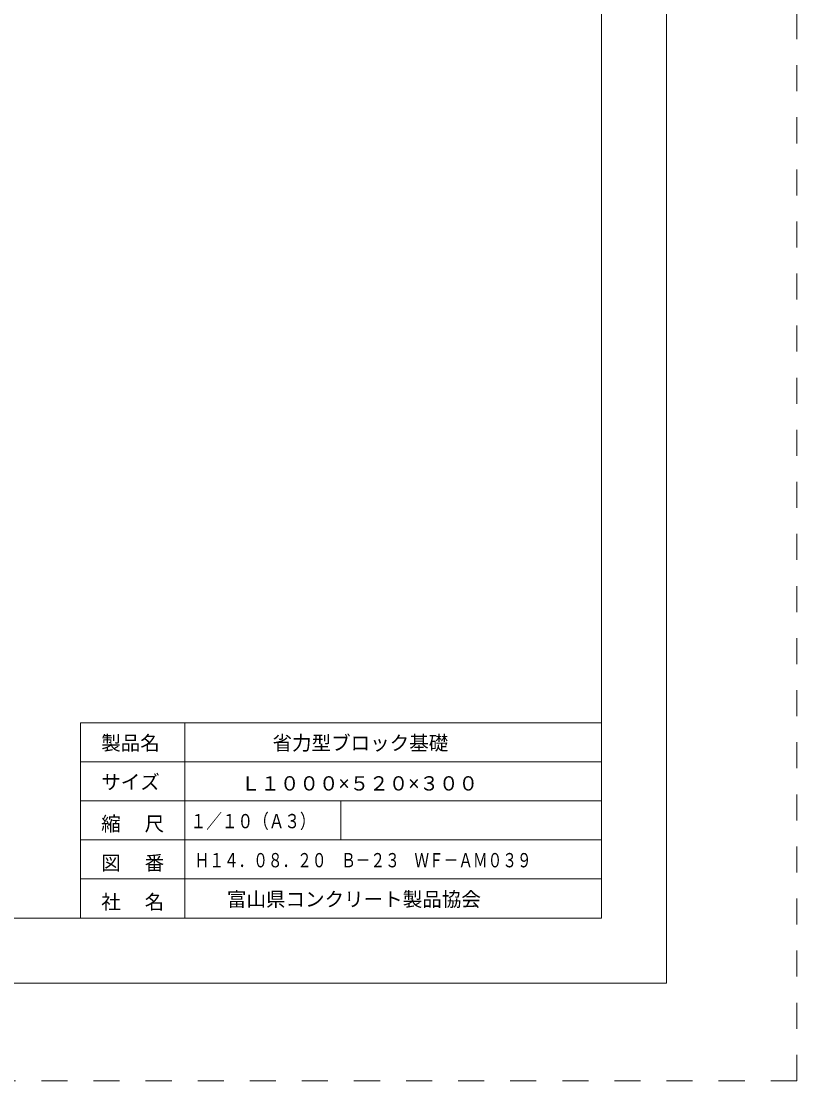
# Model space of a CAD drawing. Units: millimetres at full size, sheet at 1:10; details may follow other scales. Extents: x -200 to 4400, y -150 to 3120.
# Drawn here: x 3209 to 4400, y -150 to 1478 of the extents above; entities that cross this region are included whole.
import ezdxf
from ezdxf.enums import TextEntityAlignment as Align

# ---------------------------------------------------------------- set-up
doc = ezdxf.new("R2010")
doc.units = ezdxf.units.MM
doc.header["$LTSCALE"] = 10
doc.linetypes.add('USER1', pattern=[8, 4, -4])
for name, color, linetype, lineweight in [('0_3', 7, 'Continuous', 13), ('V-nasSTD', 5, 'USER1', 13), ('実線', 2, 'Continuous', 13)]:
    doc.layers.add(name, color=color, linetype=linetype, lineweight=lineweight)
doc.styles.add('標準ベクトル', font='')
doc.styles.get('標準ベクトル').set_extended_font_data('標準ベクトル')

msp = doc.modelspace()

# ---------------------------------------------------------------- linework, layer by layer
at = {"layer": '0_3'}
for p, q in [((4200, 2970), (4200, 0)), ((4100, 340), (3300, 340)), ((4100, 280), (3300, 280)), ((4200, 0), (0, 0))]:
    msp.add_line(p, q, dxfattribs=at)
at = {"layer": '0_3', "color": 6}
for p, q in [((4100, 2870), (4100, 100)), ((4100, 100), (250, 100))]:
    msp.add_line(p, q, dxfattribs=at)
at = {"layer": 'V-nasSTD'}
for p, q in [((4400, -150), (4400, 3120)), ((-200, -150), (4400, -150))]:
    msp.add_line(p, q, dxfattribs=at)
at = {"layer": '実線', "color": 6}
for p, q in [((4100, 400), (3300, 400)), ((3300, 400), (3300, 100))]:
    msp.add_line(p, q, dxfattribs=at)
at = {"layer": '実線', "color": 7}
for p, q in [((3460, 400), (3460, 100)), ((3700, 280), (3700, 220)), ((4100, 220), (3300, 220)), ((4100, 160), (3300, 160))]:
    msp.add_line(p, q, dxfattribs=at)

# ---------------------------------------------------------------- texts
at = {"layer": '0_3', "style": '標準ベクトル'}
for s, p in [('\u3000省力型ブロック基礎', (3564.85, 351.29)), ('サイズ', (3331.79, 291.29)), ('Ｌ１０００×５２０×３００', (3546.22, 289.26)), ('富山県コンクリート製品協会', (3524.84, 111.29))]:
    msp.add_text(s, height=21.99, dxfattribs=at).set_placement(p, align=Align.BOTTOM_LEFT)
at = {"layer": '実線', "color": 7, "style": '標準ベクトル'}
msp.add_text('製品名', height=21.99, dxfattribs=at).set_placement((3331.79, 351.29), align=Align.BOTTOM_LEFT)
for s, width, p in [('１／１０（Ａ３）', 0.8, (3469.13, 231.29)), ('Ｈ１４．０８．２０\u3000Ｂ－２３\u3000ＷＦ－ＡＭ０３９', 0.75, (3475.34, 171.29))]:
    msp.add_text(s, height=21.99, dxfattribs=dict(at, width=width)).set_placement(p, align=Align.BOTTOM_LEFT)
at = {"layer": '実線', "color": 7, "char_height": 21.99, "attachment_point": 7, "style": '標準ベクトル'}
for s, insert in [('\\T1.44;縮\\~\\~尺', (3331.79, 231.29)), ('\\T1.44;図\\~\\~番', (3331.79, 171.29)), ('\\T1.44;社\\~\\~名', (3331.79, 111.29))]:
    msp.add_mtext(s, dxfattribs=dict(at, insert=insert))

doc.saveas('drawing.dxf')
